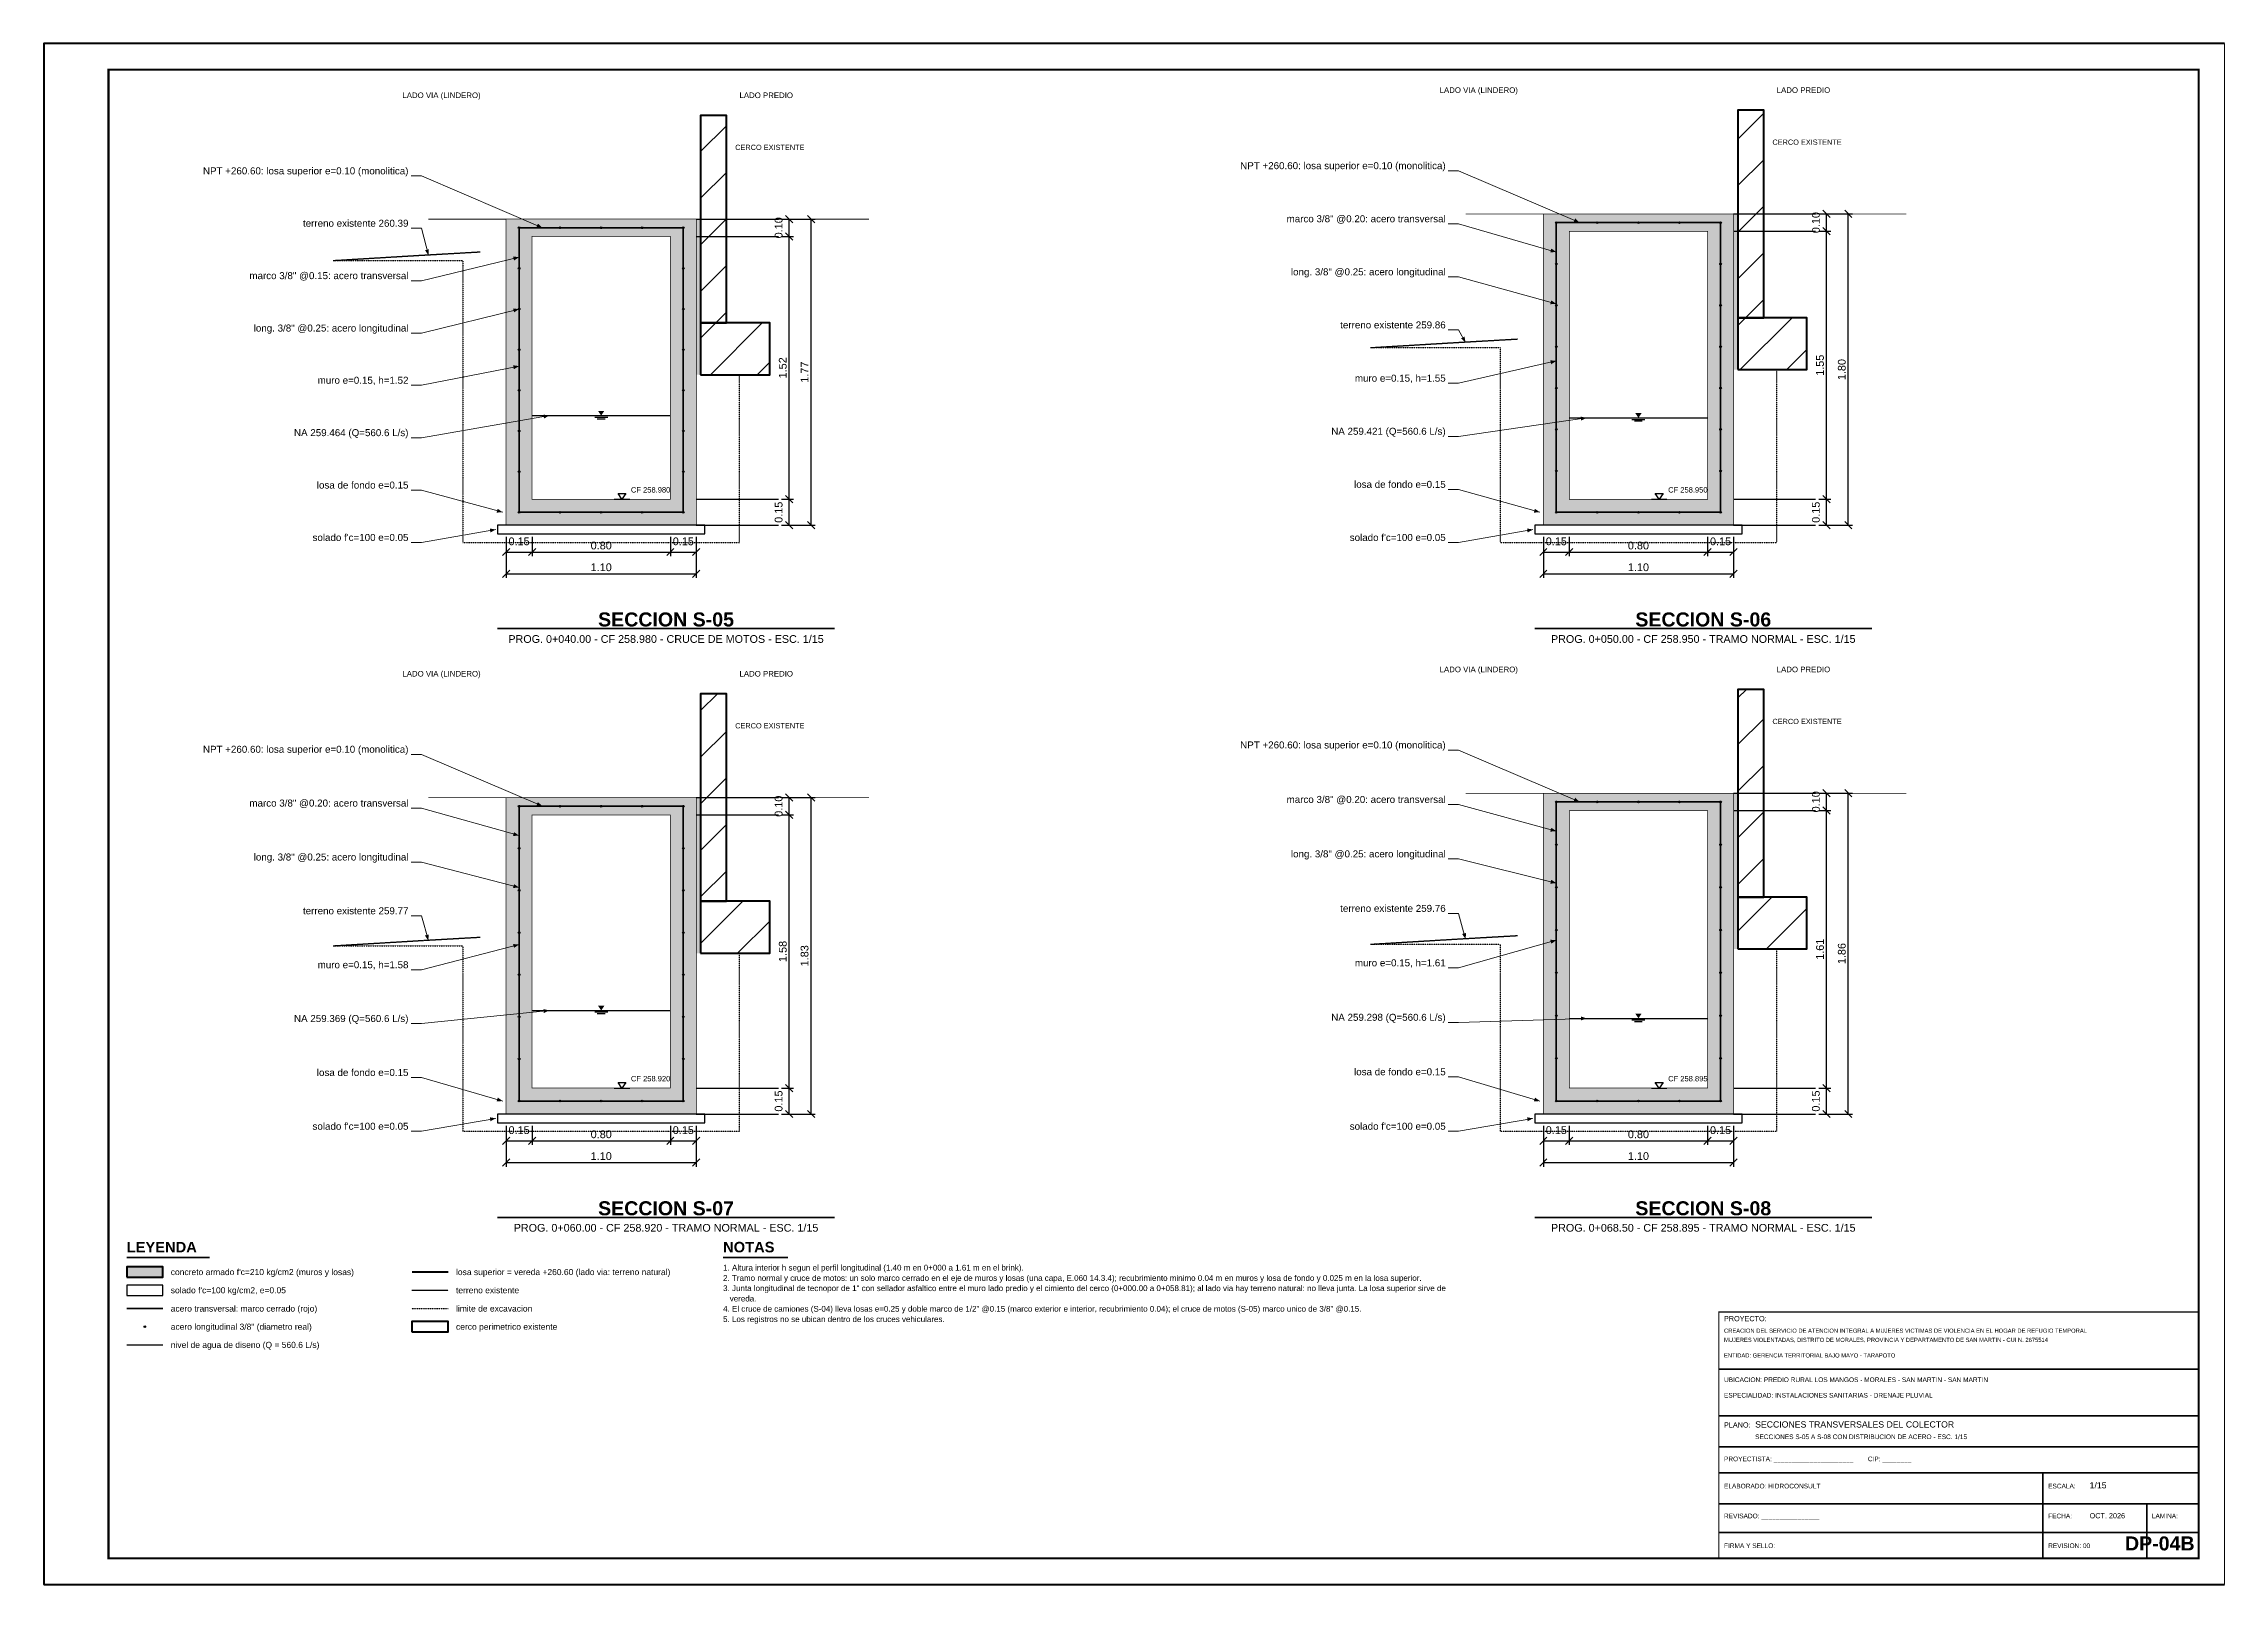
# Paper-space layout 'DP-04B' of a CAD drawing. Header units: metres, sheet in millimetres. Extents: x 0 to 841, y 0 to 594.
# The model-space entities are those that its viewports show. They can reach past a viewport. Long polylines and large blocks are cut down to what shows.
import ezdxf
from ezdxf.enums import TextEntityAlignment as Align

# ---------------------------------------------------------------- set-up
doc = ezdxf.new("R2010")
doc.units = ezdxf.units.M
doc.header["$LTSCALE"] = 0.25
doc.linetypes.add('DASHED', pattern=[1.524, 1.27, -0.254])
doc.linetypes.add('HIDDEN', pattern=[0.375, 0.25, -0.125])
for name, color, linetype, lineweight in [('ACERO', 1, 'CONTINUOUS', 35), ('AGUA', 150, 'DASHED', 25), ('CERCO', 14, 'CONTINUOUS', 40), ('CONCRETO', 250, 'CONTINUOUS', 50), ('COTAS', 94, 'CONTINUOUS', 18), ('LLAMADAS', 30, 'CONTINUOUS', 18), ('MARCO', 7, 'CONTINUOUS', 50), ('ROTULO', 7, 'CONTINUOUS', 35), ('TERRENO', 7, 'CONTINUOUS', 30), ('TITULOS', 160, 'CONTINUOUS', 35)]:
    doc.layers.add(name, color=color, linetype=linetype, lineweight=lineweight)
for name, color, linetype in [('ACERO-PUNTOS', 5, 'CONTINUOUS'), ('AGUA-SIMBOLO', 150, 'CONTINUOUS'), ('EXCAVACION', 8, 'HIDDEN'), ('GUITARRA', 8, 'CONTINUOUS'), ('JUNTAS', 8, 'DASHED'), ('LEYENDA', 7, 'CONTINUOUS'), ('NIVELES', 7, 'CONTINUOUS'), ('ROTULO-TEXTO', 7, 'CONTINUOUS'), ('SOLADO', 8, 'CONTINUOUS'), ('TERRENO-ACHURADO', 8, 'CONTINUOUS'), ('TERRENO-EXISTENTE', 8, 'DASHED'), ('TEXTOS', 7, 'CONTINUOUS'), ('TEXTOS-NOTAS', 7, 'CONTINUOUS')]:
    doc.layers.add(name, color=color, linetype=linetype)
doc.layers.add('CONCRETO-ACHURADO', color=8, linetype='CONTINUOUS', true_color=0xe2e2e2)
doc.styles.get("Standard").update_dxf_attribs({"font": 'arial.ttf'})
doc.styles.add('TITULOS', font='arialbd.ttf')
doc.dimstyles.new('COT-15', dxfattribs={"dimscale": 0.015, "dimtxt": 3, "dimasz": 2.2, "dimexe": 1.6, "dimexo": 1.2, "dimgap": 1, "dimtad": 1, "dimzin": 0, "dimdsep": 46, "dimtxsty": 'Standard', "dimtsz": 1.4, "dimcen": 2.5, "dimclrd": 256, "dimclre": 256, "dimclrt": 7, "dimazin": 3, "dimtfac": 1, "dimtmove": 0, "dimatfit": 3})

# ---------------------------------------------------------------- blocks, each defined once
blk = doc.blocks.new('ACERO-38')
at = {"layer": 'ACERO-PUNTOS'}
h = blk.add_hatch(color=5, dxfattribs=at)
h.dxf.hatch_style = 1
h.paths.add_polyline_path([(-0.00475, 0, 1), (0.00475, 0, 1)])
at = {"layer": 'ACERO-PUNTOS', "color": 5}
blk.add_circle((0, 0), 0.00475, dxfattribs=at)
blk = doc.blocks.new('SIMB-AGUA')
at = {"layer": 'AGUA-SIMBOLO'}
for p, q in [((-2.5, -0.6), (2.5, -0.6)), ((-1.5, -1.2), (1.5, -1.2))]:
    blk.add_line(p, q, dxfattribs=at)
blk.add_solid([(0, 0), (-1.2, 1.8), (1.2, 1.8)], dxfattribs=at)
blk = doc.blocks.new('SIMB-NIVEL')
at = {"layer": 'NIVELES'}
blk.add_line((-3, 0), (3, 0), dxfattribs=at)
blk.add_lwpolyline([(0, 0), (-1.5, 2.2), (1.5, 2.2)], close=True, dxfattribs=at)
blk = doc.blocks.new('_OBLIQUE')
at = {"color": 0, "linetype": 'BYBLOCK'}
blk.add_line((-0.5, -0.5), (0.5, 0.5), dxfattribs=at)
blk = doc.blocks.new('*D93')
for p, q in [((349081.248, 9281644.3655), (349081.317, 9281644.3655)), ((349081.293, 9281644.2655), (349081.293, 9281644.3655)), ((349081.248, 9281644.2655), (349081.317, 9281644.2655))]:
    blk.add_line(p, q)
at = {"layer": 'Defpoints'}
for p in [(349081.23, 9281644.3655), (349081.23, 9281644.2655), (349081.293, 9281644.2655)]:
    blk.add_point(p, dxfattribs=at)
at = {"layer": 'COTAS', "xscale": 0.041999999999999996, "yscale": 0.041999999999999996, "rotation": 90}
for p in [(349081.293, 9281644.3655), (349081.293, 9281644.2655)]:
    blk.add_blockref('_OBLIQUE', p, dxfattribs=at)
at = {"layer": 'COTAS', "color": 7, "insert": (349081.2315, 9281644.3155), "char_height": 0.045, "attachment_point": 5, "rotation": 90}
blk.add_mtext('0.10', dxfattribs=at)

msp = doc.modelspace()

# ---------------------------------------------------------------- hatches: boundary and pattern name
at = {"layer": 'CONCRETO-ACHURADO', "true_color": 0xe2e2e2}
h = msp.add_hatch(color=7, dxfattribs=at)
h.dxf.hatch_style = 1
h.paths.add_polyline_path([(349073.655, 9281647.585), (349074.755, 9281647.585), (349074.755, 9281647.685), (349073.655, 9281647.685)])
h = msp.add_hatch(color=7, dxfattribs=at)
h.dxf.hatch_style = 1
h.paths.add_polyline_path([(349079.655, 9281647.615), (349080.755, 9281647.615), (349080.755, 9281647.715), (349079.655, 9281647.715)])
h = msp.add_hatch(color=7, dxfattribs=at)
h.dxf.hatch_style = 1
h.paths.add_polyline_path([(349079.655, 9281646.065), (349079.805, 9281646.065), (349079.805, 9281647.615), (349079.655, 9281647.615)])
h = msp.add_hatch(color=7, dxfattribs=at)
h.dxf.hatch_style = 1
h.paths.add_polyline_path([(349080.605, 9281646.065), (349080.755, 9281646.065), (349080.755, 9281647.615), (349080.605, 9281647.615)])
h = msp.add_hatch(color=7, dxfattribs=at)
h.dxf.hatch_style = 1
h.paths.add_polyline_path([(349073.655, 9281646.065), (349073.805, 9281646.065), (349073.805, 9281647.585), (349073.655, 9281647.585)])
h = msp.add_hatch(color=7, dxfattribs=at)
h.dxf.hatch_style = 1
h.paths.add_polyline_path([(349074.605, 9281646.065), (349074.755, 9281646.065), (349074.755, 9281647.585), (349074.605, 9281647.585)])
h = msp.add_hatch(color=7, dxfattribs=at)
h.dxf.hatch_style = 1
h.paths.add_polyline_path([(349073.655, 9281645.915), (349074.755, 9281645.915), (349074.755, 9281646.065), (349073.655, 9281646.065)])
h = msp.add_hatch(color=7, dxfattribs=at)
h.dxf.hatch_style = 1
h.paths.add_polyline_path([(349079.655, 9281645.915), (349080.755, 9281645.915), (349080.755, 9281646.065), (349079.655, 9281646.065)])
h = msp.add_hatch(color=7, dxfattribs=at)
h.dxf.hatch_style = 1
h.paths.add_polyline_path([(349073.655, 9281644.24), (349074.755, 9281644.24), (349074.755, 9281644.34), (349073.655, 9281644.34)])
h = msp.add_hatch(color=7, dxfattribs=at)
h.dxf.hatch_style = 1
h.paths.add_polyline_path([(349079.655, 9281644.265), (349080.755, 9281644.265), (349080.755, 9281644.365), (349079.655, 9281644.365)])
h = msp.add_hatch(color=7, dxfattribs=at)
h.dxf.hatch_style = 1
h.paths.add_polyline_path([(349073.655, 9281642.66), (349073.805, 9281642.66), (349073.805, 9281644.24), (349073.655, 9281644.24)])
h = msp.add_hatch(color=7, dxfattribs=at)
h.dxf.hatch_style = 1
h.paths.add_polyline_path([(349074.605, 9281642.66), (349074.755, 9281642.66), (349074.755, 9281644.24), (349074.605, 9281644.24)])
h = msp.add_hatch(color=7, dxfattribs=at)
h.dxf.hatch_style = 1
h.paths.add_polyline_path([(349079.655, 9281642.66), (349079.805, 9281642.66), (349079.805, 9281644.265), (349079.655, 9281644.265)])
h = msp.add_hatch(color=7, dxfattribs=at)
h.dxf.hatch_style = 1
h.paths.add_polyline_path([(349080.605, 9281642.66), (349080.755, 9281642.66), (349080.755, 9281644.265), (349080.605, 9281644.265)])
h = msp.add_hatch(color=7, dxfattribs=at)
h.dxf.hatch_style = 1
h.paths.add_polyline_path([(349073.655, 9281642.51), (349074.755, 9281642.51), (349074.755, 9281642.66), (349073.655, 9281642.66)])
h = msp.add_hatch(color=7, dxfattribs=at)
h.dxf.hatch_style = 1
h.paths.add_polyline_path([(349079.655, 9281642.51), (349080.755, 9281642.51), (349080.755, 9281642.66), (349079.655, 9281642.66)])
h = msp.add_hatch(color=7, dxfattribs=at)
h.dxf.hatch_style = 1
h.paths.add_polyline_path([(349071.46, 9281641.566), (349071.67, 9281641.566), (349071.67, 9281641.626), (349071.46, 9281641.626)])
at = {"layer": 'JUNTAS'}
h = msp.add_hatch(color=7, dxfattribs=at)
h.dxf.hatch_style = 1
h.paths.add_polyline_path([(349074.755, 9281646.785), (349074.78, 9281646.785), (349074.78, 9281647.685), (349074.755, 9281647.685)])
h = msp.add_hatch(color=7, dxfattribs=at)
h.dxf.hatch_style = 1
h.paths.add_polyline_path([(349080.755, 9281646.815), (349080.78, 9281646.815), (349080.78, 9281647.715), (349080.755, 9281647.715)])
h = msp.add_hatch(color=7, dxfattribs=at)
h.dxf.hatch_style = 1
h.paths.add_polyline_path([(349074.755, 9281643.44), (349074.78, 9281643.44), (349074.78, 9281644.34), (349074.755, 9281644.34)])
h = msp.add_hatch(color=7, dxfattribs=at)
h.dxf.hatch_style = 1
h.paths.add_polyline_path([(349080.755, 9281643.465), (349080.78, 9281643.465), (349080.78, 9281644.365), (349080.755, 9281644.365)])
at = {"layer": 'TERRENO-ACHURADO'}
h = msp.add_hatch(dxfattribs=at)
h.set_pattern_fill('ANSI31', scale=0.06)
h.paths.add_polyline_path([(349074.78, 9281647.085), (349074.93, 9281647.085), (349074.93, 9281648.285), (349074.78, 9281648.285)])
h = msp.add_hatch(dxfattribs=at)
h.set_pattern_fill('ANSI31', scale=0.06)
h.paths.add_polyline_path([(349080.78, 9281647.115), (349080.93, 9281647.115), (349080.93, 9281648.315), (349080.78, 9281648.315)])
h = msp.add_hatch(dxfattribs=at)
h.set_pattern_fill('ANSI31', scale=0.06)
h.paths.add_polyline_path([(349080.78, 9281646.815), (349081.18, 9281646.815), (349081.18, 9281647.115), (349080.78, 9281647.115)])
h = msp.add_hatch(dxfattribs=at)
h.set_pattern_fill('ANSI31', scale=0.06)
h.paths.add_polyline_path([(349074.78, 9281646.785), (349075.18, 9281646.785), (349075.18, 9281647.085), (349074.78, 9281647.085)])
h = msp.add_hatch(dxfattribs=at)
h.set_pattern_fill('ANSI31', scale=0.06)
h.paths.add_polyline_path([(349080.78, 9281643.765), (349080.93, 9281643.765), (349080.93, 9281644.965), (349080.78, 9281644.965)])
h = msp.add_hatch(dxfattribs=at)
h.set_pattern_fill('ANSI31', scale=0.06)
h.paths.add_polyline_path([(349074.78, 9281643.74), (349074.93, 9281643.74), (349074.93, 9281644.94), (349074.78, 9281644.94)])
h = msp.add_hatch(dxfattribs=at)
h.set_pattern_fill('ANSI31', scale=0.06)
h.paths.add_polyline_path([(349074.78, 9281643.44), (349075.18, 9281643.44), (349075.18, 9281643.74), (349074.78, 9281643.74)])
h = msp.add_hatch(dxfattribs=at)
h.set_pattern_fill('ANSI31', scale=0.06)
h.paths.add_polyline_path([(349080.78, 9281643.465), (349081.18, 9281643.465), (349081.18, 9281643.765), (349080.78, 9281643.765)])

# ---------------------------------------------------------------- linework, layer by layer
at = {"layer": 'ACERO'}
for points in [[(349073.73, 9281645.99), (349074.68, 9281645.99), (349074.68, 9281647.635), (349073.73, 9281647.635)], [(349079.73, 9281645.99), (349080.68, 9281645.99), (349080.68, 9281647.665), (349079.73, 9281647.665)], [(349073.73, 9281642.585), (349074.68, 9281642.585), (349074.68, 9281644.29), (349073.73, 9281644.29)], [(349079.73, 9281642.585), (349080.68, 9281642.585), (349080.68, 9281644.315), (349079.73, 9281644.315)]]:
    msp.add_lwpolyline(points, close=True, dxfattribs=at)
at = {"layer": 'ACERO', "const_width": 0.0105}
msp.add_lwpolyline([(349071.46, 9281641.385), (349071.67, 9281641.385)], dxfattribs=at)
at = {"layer": 'AGUA'}
for p, q in [((349073.805, 9281646.549), (349074.605, 9281646.549)), ((349079.805, 9281646.536), (349080.605, 9281646.536)), ((349073.805, 9281643.109), (349074.605, 9281643.109)), ((349079.805, 9281643.063), (349080.605, 9281643.063)), ((349071.46, 9281641.175), (349071.67, 9281641.175))]:
    msp.add_line(p, q, dxfattribs=at)
at = {"layer": 'CERCO'}
for points in [[(349074.78, 9281647.085), (349074.93, 9281647.085), (349074.93, 9281648.285), (349074.78, 9281648.285)], [(349080.78, 9281647.115), (349080.93, 9281647.115), (349080.93, 9281648.315), (349080.78, 9281648.315)], [(349080.78, 9281646.815), (349081.18, 9281646.815), (349081.18, 9281647.115), (349080.78, 9281647.115)], [(349074.78, 9281646.785), (349075.18, 9281646.785), (349075.18, 9281647.085), (349074.78, 9281647.085)], [(349080.78, 9281643.765), (349080.93, 9281643.765), (349080.93, 9281644.965), (349080.78, 9281644.965)], [(349074.78, 9281643.74), (349074.93, 9281643.74), (349074.93, 9281644.94), (349074.78, 9281644.94)], [(349074.78, 9281643.44), (349075.18, 9281643.44), (349075.18, 9281643.74), (349074.78, 9281643.74)], [(349080.78, 9281643.465), (349081.18, 9281643.465), (349081.18, 9281643.765), (349080.78, 9281643.765)], [(349073.11, 9281641.25), (349073.32, 9281641.25), (349073.32, 9281641.31), (349073.11, 9281641.31)]]:
    msp.add_lwpolyline(points, close=True, dxfattribs=at)
at = {"layer": 'CONCRETO', "const_width": 0.004}
for points in [[(349073.655, 9281645.915), (349074.755, 9281645.915), (349074.755, 9281647.685), (349073.655, 9281647.685)], [(349079.655, 9281645.915), (349080.755, 9281645.915), (349080.755, 9281647.715), (349079.655, 9281647.715)], [(349079.805, 9281646.065), (349080.605, 9281646.065), (349080.605, 9281647.615), (349079.805, 9281647.615)], [(349073.805, 9281646.065), (349074.605, 9281646.065), (349074.605, 9281647.585), (349073.805, 9281647.585)], [(349073.655, 9281642.51), (349074.755, 9281642.51), (349074.755, 9281644.34), (349073.655, 9281644.34)], [(349079.655, 9281642.51), (349080.755, 9281642.51), (349080.755, 9281644.365), (349079.655, 9281644.365)], [(349073.805, 9281642.66), (349074.605, 9281642.66), (349074.605, 9281644.24), (349073.805, 9281644.24)], [(349079.805, 9281642.66), (349080.605, 9281642.66), (349080.605, 9281644.265), (349079.805, 9281644.265)]]:
    msp.add_lwpolyline(points, close=True, dxfattribs=at)
at = {"layer": 'CONCRETO'}
msp.add_lwpolyline([(349071.46, 9281641.566), (349071.67, 9281641.566), (349071.67, 9281641.626), (349071.46, 9281641.626)], close=True, dxfattribs=at)
at = {"layer": 'EXCAVACION'}
msp.add_line((349073.11, 9281641.385), (349073.32, 9281641.385), dxfattribs=at)
for points in [[(349072.655, 9281647.446), (349073.405, 9281647.446), (349073.405, 9281645.815), (349075.005, 9281645.815), (349075.005, 9281646.785)], [(349078.655, 9281646.942), (349079.405, 9281646.942), (349079.405, 9281645.815), (349081.005, 9281645.815), (349081.005, 9281646.815)], [(349072.655, 9281643.483), (349073.405, 9281643.483), (349073.405, 9281642.41), (349075.005, 9281642.41), (349075.005, 9281643.44)], [(349078.655, 9281643.492), (349079.405, 9281643.492), (349079.405, 9281642.41), (349081.005, 9281642.41), (349081.005, 9281643.465)]]:
    msp.add_lwpolyline(points, dxfattribs=at)
at = {"layer": 'GUITARRA'}
for p, q in [((349074.755, 9281647.685), (349075.23, 9281647.685)), ((349080.755, 9281647.715), (349081.23, 9281647.715)), ((349080.755, 9281647.615), (349081.23, 9281647.615)), ((349074.755, 9281647.585), (349075.23, 9281647.585)), ((349074.755, 9281646.065), (349075.23, 9281646.065)), ((349080.755, 9281646.065), (349081.23, 9281646.065)), ((349074.755, 9281645.915), (349075.23, 9281645.915)), ((349080.755, 9281645.915), (349081.23, 9281645.915)), ((349074.755, 9281644.34), (349075.23, 9281644.34)), ((349080.755, 9281644.365), (349081.23, 9281644.365)), ((349074.755, 9281644.24), (349075.23, 9281644.24)), ((349080.755, 9281644.265), (349081.23, 9281644.265)), ((349074.755, 9281642.66), (349075.23, 9281642.66)), ((349080.755, 9281642.66), (349081.23, 9281642.66)), ((349074.755, 9281642.51), (349075.23, 9281642.51)), ((349080.755, 9281642.51), (349081.23, 9281642.51))]:
    msp.add_line(p, q, dxfattribs=at)
at = {"layer": 'LLAMADAS'}
for p, q in [((349073.105, 9281647.935), (349073.165, 9281647.935)), ((349073.165, 9281647.935), (349073.865, 9281647.635)), ((349079.105, 9281647.965), (349079.165, 9281647.965)), ((349079.165, 9281647.965), (349079.865, 9281647.665)), ((349073.105, 9281647.632), (349073.165, 9281647.632)), ((349073.165, 9281647.632), (349073.205, 9281647.476)), ((349079.105, 9281647.658), (349079.165, 9281647.658)), ((349079.165, 9281647.658), (349079.73, 9281647.495)), ((349073.165, 9281647.329), (349073.73, 9281647.465)), ((349079.105, 9281647.351), (349079.165, 9281647.351)), ((349079.165, 9281647.351), (349079.73, 9281647.195)), ((349073.105, 9281647.329), (349073.165, 9281647.329)), ((349073.165, 9281647.026), (349073.73, 9281647.165)), ((349073.105, 9281647.026), (349073.165, 9281647.026)), ((349079.105, 9281647.044), (349079.165, 9281647.044)), ((349079.165, 9281647.044), (349079.205, 9281646.972)), ((349079.165, 9281646.736), (349079.73, 9281646.865)), ((349073.105, 9281646.724), (349073.165, 9281646.724)), ((349073.165, 9281646.724), (349073.73, 9281646.835)), ((349079.105, 9281646.736), (349079.165, 9281646.736)), ((349073.165, 9281646.421), (349073.905, 9281646.549)), ((349079.165, 9281646.429), (349079.905, 9281646.536)), ((349073.105, 9281646.421), (349073.165, 9281646.421)), ((349079.105, 9281646.429), (349079.165, 9281646.429)), ((349073.105, 9281646.118), (349073.165, 9281646.118)), ((349073.165, 9281646.118), (349073.635, 9281645.99)), ((349079.105, 9281646.122), (349079.165, 9281646.122)), ((349079.165, 9281646.122), (349079.635, 9281645.99)), ((349073.165, 9281645.815), (349073.595, 9281645.89)), ((349079.165, 9281645.815), (349079.595, 9281645.89)), ((349073.105, 9281645.815), (349073.165, 9281645.815)), ((349079.105, 9281645.815), (349079.165, 9281645.815)), ((349073.105, 9281644.59), (349073.165, 9281644.59)), ((349073.165, 9281644.59), (349073.865, 9281644.29)), ((349079.105, 9281644.615), (349079.165, 9281644.615)), ((349079.165, 9281644.615), (349079.865, 9281644.315)), ((349073.105, 9281644.279), (349073.165, 9281644.279)), ((349073.165, 9281644.279), (349073.73, 9281644.12)), ((349079.105, 9281644.3), (349079.165, 9281644.3)), ((349079.165, 9281644.3), (349079.73, 9281644.146)), ((349073.105, 9281643.967), (349073.165, 9281643.967)), ((349073.165, 9281643.967), (349073.73, 9281643.82)), ((349079.105, 9281643.985), (349079.165, 9281643.985)), ((349079.165, 9281643.985), (349079.73, 9281643.845)), ((349073.105, 9281643.656), (349073.165, 9281643.656)), ((349073.165, 9281643.656), (349073.205, 9281643.513)), ((349079.105, 9281643.67), (349079.165, 9281643.67)), ((349079.165, 9281643.67), (349079.205, 9281643.522)), ((349073.165, 9281643.344), (349073.73, 9281643.49)), ((349079.165, 9281643.355), (349079.73, 9281643.515)), ((349073.105, 9281643.344), (349073.165, 9281643.344)), ((349079.105, 9281643.355), (349079.165, 9281643.355)), ((349073.165, 9281643.033), (349073.905, 9281643.109)), ((349079.165, 9281643.04), (349079.905, 9281643.063)), ((349073.105, 9281643.033), (349073.165, 9281643.033)), ((349079.105, 9281643.04), (349079.165, 9281643.04)), ((349073.105, 9281642.721), (349073.165, 9281642.721)), ((349073.165, 9281642.721), (349073.635, 9281642.585)), ((349079.105, 9281642.725), (349079.165, 9281642.725)), ((349079.165, 9281642.725), (349079.635, 9281642.585)), ((349073.165, 9281642.41), (349073.595, 9281642.485)), ((349079.165, 9281642.41), (349079.595, 9281642.485)), ((349073.105, 9281642.41), (349073.165, 9281642.41)), ((349079.105, 9281642.41), (349079.165, 9281642.41))]:
    msp.add_line(p, q, dxfattribs=at)
for points in [[(349073.865, 9281647.635), (349073.839, 9281647.659), (349073.83, 9281647.637)], [(349079.865, 9281647.665), (349079.839, 9281647.689), (349079.83, 9281647.667)], [(349073.205, 9281647.476), (349073.208, 9281647.511), (349073.186, 9281647.505)], [(349079.73, 9281647.495), (349079.701, 9281647.515), (349079.695, 9281647.493)], [(349073.73, 9281647.465), (349073.695, 9281647.469), (349073.701, 9281647.446)], [(349073.73, 9281647.165), (349073.695, 9281647.168), (349073.701, 9281647.146)], [(349079.73, 9281647.195), (349079.701, 9281647.215), (349079.695, 9281647.193)], [(349079.205, 9281646.972), (349079.199, 9281647.006), (349079.179, 9281646.995)], [(349073.73, 9281646.835), (349073.695, 9281646.84), (349073.7, 9281646.817)], [(349079.73, 9281646.865), (349079.695, 9281646.869), (349079.7, 9281646.846)], [(349073.905, 9281646.549), (349073.871, 9281646.555), (349073.874, 9281646.532)], [(349079.905, 9281646.536), (349079.871, 9281646.543), (349079.874, 9281646.52)], [(349073.635, 9281645.99), (349073.606, 9281646.01), (349073.6, 9281645.988)], [(349079.635, 9281645.99), (349079.606, 9281646.01), (349079.6, 9281645.988)], [(349073.595, 9281645.89), (349073.561, 9281645.896), (349073.564, 9281645.873)], [(349079.595, 9281645.89), (349079.561, 9281645.896), (349079.564, 9281645.873)], [(349079.865, 9281644.315), (349079.839, 9281644.339), (349079.83, 9281644.318)], [(349073.865, 9281644.29), (349073.839, 9281644.314), (349073.83, 9281644.292)], [(349073.73, 9281644.12), (349073.701, 9281644.14), (349073.695, 9281644.118)], [(349079.73, 9281644.146), (349079.701, 9281644.165), (349079.695, 9281644.143)], [(349073.73, 9281643.82), (349073.701, 9281643.839), (349073.695, 9281643.817)], [(349079.73, 9281643.845), (349079.701, 9281643.865), (349079.695, 9281643.842)], [(349073.205, 9281643.513), (349073.207, 9281643.548), (349073.185, 9281643.542)], [(349073.73, 9281643.49), (349073.695, 9281643.493), (349073.701, 9281643.471)], [(349079.205, 9281643.522), (349079.208, 9281643.557), (349079.185, 9281643.551)], [(349079.73, 9281643.515), (349079.695, 9281643.518), (349079.701, 9281643.495)], [(349073.905, 9281643.109), (349073.871, 9281643.117), (349073.873, 9281643.094)], [(349079.905, 9281643.063), (349079.872, 9281643.074), (349079.872, 9281643.051)], [(349073.635, 9281642.585), (349073.607, 9281642.605), (349073.6, 9281642.583)], [(349079.635, 9281642.585), (349079.607, 9281642.605), (349079.6, 9281642.583)], [(349073.595, 9281642.485), (349073.561, 9281642.491), (349073.564, 9281642.468)], [(349079.595, 9281642.485), (349079.561, 9281642.491), (349079.564, 9281642.468)]]:
    msp.add_solid(points, dxfattribs=at)
at = {"layer": 'MARCO'}
msp.add_lwpolyline([(349070.98, 9281639.79), (349083.595, 9281639.79), (349083.595, 9281648.7), (349070.98, 9281648.7)], close=True, dxfattribs=at)
at = {"layer": 'MARCO', "const_width": 0.012}
msp.add_lwpolyline([(349071.355, 9281639.94), (349083.445, 9281639.94), (349083.445, 9281648.55), (349071.355, 9281648.55)], close=True, dxfattribs=at)
at = {"layer": 'ROTULO'}
for p, q in [((349080.67, 9281641.035), (349083.445, 9281641.035)), ((349080.67, 9281640.765), (349083.445, 9281640.765)), ((349080.67, 9281640.585), (349083.445, 9281640.585)), ((349080.67, 9281640.435), (349083.445, 9281640.435)), ((349082.545, 9281640.435), (349082.545, 9281639.94)), ((349080.67, 9281640.255), (349083.445, 9281640.255)), ((349083.145, 9281640.255), (349083.145, 9281639.94)), ((349080.67, 9281640.09), (349083.445, 9281640.09))]:
    msp.add_line(p, q, dxfattribs=at)
at = {"layer": 'ROTULO', "const_width": 0.0075}
msp.add_lwpolyline([(349080.67, 9281639.94), (349083.445, 9281639.94), (349083.445, 9281641.365), (349080.67, 9281641.365)], close=True, dxfattribs=at)
at = {"layer": 'SOLADO'}
for points in [[(349073.605, 9281645.865), (349074.805, 9281645.865), (349074.805, 9281645.915), (349073.605, 9281645.915)], [(349079.605, 9281645.865), (349080.805, 9281645.865), (349080.805, 9281645.915), (349079.605, 9281645.915)], [(349073.605, 9281642.46), (349074.805, 9281642.46), (349074.805, 9281642.51), (349073.605, 9281642.51)], [(349079.605, 9281642.46), (349080.805, 9281642.46), (349080.805, 9281642.51), (349079.605, 9281642.51)], [(349071.46, 9281641.461), (349071.67, 9281641.461), (349071.67, 9281641.521), (349071.46, 9281641.521)]]:
    msp.add_lwpolyline(points, close=True, dxfattribs=at)
at = {"layer": 'TERRENO'}
for points, const_width in [([(349073.205, 9281647.685), (349073.655, 9281647.685)], 0.0045), ([(349074.755, 9281647.685), (349075.755, 9281647.685)], 0.0045), ([(349079.205, 9281647.715), (349079.655, 9281647.715)], 0.0045), ([(349080.755, 9281647.715), (349081.755, 9281647.715)], 0.0045), ([(349073.205, 9281644.34), (349073.655, 9281644.34)], 0.0045), ([(349074.755, 9281644.34), (349075.755, 9281644.34)], 0.0045), ([(349079.205, 9281644.365), (349079.655, 9281644.365)], 0.0045), ([(349080.755, 9281644.365), (349081.755, 9281644.365)], 0.0045), ([(349073.11, 9281641.596), (349073.32, 9281641.596)], 0.0105)]:
    msp.add_lwpolyline(points, dxfattribs=dict(at, const_width=const_width))
at = {"layer": 'TERRENO-EXISTENTE'}
msp.add_line((349073.11, 9281641.491), (349073.32, 9281641.491), dxfattribs=at)
for points in [[(349072.655, 9281647.446), (349073.155, 9281647.476), (349073.505, 9281647.496)], [(349078.655, 9281646.942), (349079.155, 9281646.972), (349079.505, 9281646.992)], [(349072.655, 9281643.483), (349073.155, 9281643.513), (349073.505, 9281643.533)], [(349078.655, 9281643.492), (349079.155, 9281643.522), (349079.505, 9281643.542)]]:
    msp.add_lwpolyline(points, dxfattribs=at)
at = {"layer": 'TITULOS'}
for p, q in [((349073.605, 9281645.317), (349075.555, 9281645.317)), ((349079.605, 9281645.317), (349081.555, 9281645.317)), ((349073.605, 9281641.912), (349075.555, 9281641.912)), ((349079.605, 9281641.912), (349081.555, 9281641.912)), ((349071.46, 9281641.68), (349071.94, 9281641.68)), ((349074.91, 9281641.68), (349075.285, 9281641.68))]:
    msp.add_line(p, q, dxfattribs=at)

# ---------------------------------------------------------------- block references
for p in [(349073.73, 9281647.635), (349073.967, 9281647.635), (349074.205, 9281647.635), (349074.442, 9281647.635), (349074.68, 9281647.635), (349079.73, 9281647.665), (349079.967, 9281647.665), (349080.205, 9281647.665), (349080.442, 9281647.665), (349080.68, 9281647.665), (349073.73, 9281647.4), (349074.68, 9281647.4), (349079.73, 9281647.426), (349080.68, 9281647.426), (349073.73, 9281647.165), (349074.68, 9281647.165), (349079.73, 9281647.186), (349080.68, 9281647.186), (349073.73, 9281646.93), (349074.68, 9281646.93), (349079.73, 9281646.947), (349080.68, 9281646.947), (349073.73, 9281646.695), (349074.68, 9281646.695), (349079.73, 9281646.708), (349080.68, 9281646.708), (349073.73, 9281646.46), (349074.68, 9281646.46), (349079.73, 9281646.469), (349080.68, 9281646.469), (349073.73, 9281646.225), (349074.68, 9281646.225), (349079.73, 9281646.229), (349080.68, 9281646.229), (349073.73, 9281645.99), (349073.967, 9281645.99), (349074.205, 9281645.99), (349074.442, 9281645.99), (349074.68, 9281645.99), (349079.73, 9281645.99), (349079.967, 9281645.99), (349080.205, 9281645.99), (349080.442, 9281645.99), (349080.68, 9281645.99), (349079.73, 9281644.315), (349079.967, 9281644.315), (349080.205, 9281644.315), (349080.442, 9281644.315), (349080.68, 9281644.315), (349073.73, 9281644.29), (349073.967, 9281644.29), (349074.205, 9281644.29), (349074.442, 9281644.29), (349074.68, 9281644.29), (349079.73, 9281644.068), (349080.68, 9281644.068), (349073.73, 9281644.046), (349074.68, 9281644.046), (349079.73, 9281643.821), (349080.68, 9281643.821), (349073.73, 9281643.803), (349074.68, 9281643.803), (349073.73, 9281643.559), (349074.68, 9281643.559), (349079.73, 9281643.574), (349080.68, 9281643.574), (349073.73, 9281643.316), (349074.68, 9281643.316), (349079.73, 9281643.327), (349080.68, 9281643.327), (349073.73, 9281643.072), (349074.68, 9281643.072), (349079.73, 9281643.079), (349080.68, 9281643.079), (349073.73, 9281642.829), (349074.68, 9281642.829), (349079.73, 9281642.832), (349080.68, 9281642.832), (349073.73, 9281642.585), (349073.967, 9281642.585), (349074.205, 9281642.585), (349074.442, 9281642.585), (349074.68, 9281642.585), (349079.73, 9281642.585), (349079.967, 9281642.585), (349080.205, 9281642.585), (349080.442, 9281642.585), (349080.68, 9281642.585)]:
    msp.add_blockref('ACERO-38', p)
at = {"xscale": 0.015, "yscale": 0.015}
for p in [(349074.205, 9281646.549), (349080.205, 9281646.536), (349074.205, 9281643.109), (349080.205, 9281643.063)]:
    msp.add_blockref('SIMB-AGUA', p, dxfattribs=at)
at = {"layer": 'ACERO-PUNTOS'}
msp.add_blockref('ACERO-38', (349071.565, 9281641.28), dxfattribs=at)
at = {"layer": 'NIVELES', "xscale": 0.015, "yscale": 0.015}
for p in [(349074.325, 9281646.065), (349080.325, 9281646.065), (349074.325, 9281642.66), (349080.325, 9281642.66)]:
    msp.add_blockref('SIMB-NIVEL', p, dxfattribs=at)

# ---------------------------------------------------------------- texts
at = {"layer": 'LEYENDA'}
for s, p in [("concreto armado f'c=210 kg/cm2 (muros y losas)", (349071.715, 9281641.596)), ('losa superior = vereda +260.60 (lado via: terreno natural)', (349073.365, 9281641.596)), ("solado f'c=100 kg/cm2, e=0.05", (349071.715, 9281641.491)), ('terreno existente', (349073.365, 9281641.491)), ('acero transversal: marco cerrado (rojo)', (349071.715, 9281641.385)), ('acero longitudinal 3/8" (diametro real)', (349071.715, 9281641.28)), ('cerco perimetrico existente', (349073.365, 9281641.28)), ('limite de excavacion', (349073.365, 9281641.385)), ('nivel de agua de diseno (Q = 560.6 L/s)', (349071.715, 9281641.175))]:
    msp.add_text(s, height=0.0351, dxfattribs=at).set_placement(p, align=Align.MIDDLE_LEFT)
at = {"layer": 'NIVELES'}
for s, p in [('CF 258.980', (349074.377, 9281646.104)), ('CF 258.950', (349080.377, 9281646.104)), ('CF 258.920', (349074.377, 9281642.699)), ('CF 258.895', (349080.377, 9281642.699))]:
    msp.add_text(s, height=0.0312, dxfattribs=at).set_placement(p)
at = {"layer": 'ROTULO-TEXTO'}
for s, height, p in [('PROYECTO:', 0.03, (349080.7, 9281641.312)), ('CREACION DEL SERVICIO DE ATENCION INTEGRAL A MUJERES VICTIMAS DE VIOLENCIA EN EL HOGAR DE REFUGIO TEMPORAL', 0.024, (349080.7, 9281641.245)), ('MUJERES VIOLENTADAS, DISTRITO DE MORALES, PROVINCIA Y DEPARTAMENTO DE SAN MARTIN - CUI N. 2675514', 0.024, (349080.7, 9281641.192)), ('ENTIDAD: GERENCIA TERRITORIAL BAJO MAYO - TARAPOTO', 0.024, (349080.7, 9281641.102)), ('UBICACION: PREDIO RURAL LOS MANGOS - MORALES - SAN MARTIN - SAN MARTIN', 0.027, (349080.7, 9281640.96)), ('ESPECIALIDAD: INSTALACIONES SANITARIAS - DRENAJE PLUVIAL', 0.027, (349080.7, 9281640.87)), ('PLANO:', 0.03, (349080.7, 9281640.697)), ('SECCIONES TRANSVERSALES DEL COLECTOR', 0.036, (349080.88, 9281640.697)), ('SECCIONES S-05 A S-08 CON DISTRIBUCION DE ACERO - ESC. 1/15', 0.027, (349080.88, 9281640.63)), ('PROYECTISTA: ______________________        CIP: ________', 0.027, (349080.7, 9281640.502)), ('ELABORADO: HIDROCONSULT', 0.027, (349080.7, 9281640.345)), ('ESCALA:', 0.027, (349082.575, 9281640.345)), ('1/15', 0.036, (349082.815, 9281640.345)), ('REVISADO: ________________', 0.027, (349080.7, 9281640.172)), ('FECHA:', 0.027, (349082.575, 9281640.172)), ('OCT. 2026', 0.03, (349082.815, 9281640.172)), ('LAMINA:', 0.027, (349083.175, 9281640.172)), ('FIRMA Y SELLO:', 0.027, (349080.7, 9281640)), ('REVISION: 00', 0.027, (349082.575, 9281640))]:
    msp.add_text(s, height=height, dxfattribs=at).set_placement(p)
at = {"layer": 'TEXTOS'}
for s, height, p in [('LADO VIA (LINDERO)', 0.0324, (349073.055, 9281648.385)), ('LADO PREDIO', 0.0324, (349075.005, 9281648.385)), ('LADO VIA (LINDERO)', 0.0324, (349079.055, 9281648.415)), ('LADO PREDIO', 0.0324, (349081.005, 9281648.415)), ('CERCO EXISTENTE', 0.03038, (349074.98, 9281648.085)), ('CERCO EXISTENTE', 0.03038, (349080.98, 9281648.115)), ('LADO VIA (LINDERO)', 0.0324, (349073.055, 9281645.04)), ('LADO PREDIO', 0.0324, (349075.005, 9281645.04)), ('LADO VIA (LINDERO)', 0.0324, (349079.055, 9281645.065)), ('LADO PREDIO', 0.0324, (349081.005, 9281645.065)), ('CERCO EXISTENTE', 0.03038, (349074.98, 9281644.74)), ('CERCO EXISTENTE', 0.03038, (349080.98, 9281644.765))]:
    msp.add_text(s, height=height, dxfattribs=at).set_placement(p)
for s, p in [('NPT +260.60: losa superior e=0.10 (monolitica)', (349073.09, 9281647.944)), ('NPT +260.60: losa superior e=0.10 (monolitica)', (349079.09, 9281647.974)), ('terreno existente 260.39', (349073.09, 9281647.641)), ('marco 3/8" @0.20: acero transversal', (349079.09, 9281647.667)), ('marco 3/8" @0.15: acero transversal', (349073.09, 9281647.338)), ('long. 3/8" @0.25: acero longitudinal', (349079.09, 9281647.36)), ('terreno existente 259.86', (349079.09, 9281647.053)), ('long. 3/8" @0.25: acero longitudinal', (349073.09, 9281647.035)), ('muro e=0.15, h=1.52', (349073.09, 9281646.733)), ('muro e=0.15, h=1.55', (349079.09, 9281646.745)), ('NA 259.464 (Q=560.6 L/s)', (349073.09, 9281646.43)), ('NA 259.421 (Q=560.6 L/s)', (349079.09, 9281646.438)), ('losa de fondo e=0.15', (349073.09, 9281646.127)), ('losa de fondo e=0.15', (349079.09, 9281646.131)), ("solado f'c=100 e=0.05", (349073.09, 9281645.824)), ("solado f'c=100 e=0.05", (349079.09, 9281645.824)), ('NPT +260.60: losa superior e=0.10 (monolitica)', (349073.09, 9281644.599)), ('NPT +260.60: losa superior e=0.10 (monolitica)', (349079.09, 9281644.624)), ('marco 3/8" @0.20: acero transversal', (349073.09, 9281644.288)), ('marco 3/8" @0.20: acero transversal', (349079.09, 9281644.309)), ('long. 3/8" @0.25: acero longitudinal', (349073.09, 9281643.976)), ('long. 3/8" @0.25: acero longitudinal', (349079.09, 9281643.994)), ('terreno existente 259.77', (349073.09, 9281643.665)), ('terreno existente 259.76', (349079.09, 9281643.679)), ('muro e=0.15, h=1.58', (349073.09, 9281643.353)), ('muro e=0.15, h=1.61', (349079.09, 9281643.364)), ('NA 259.369 (Q=560.6 L/s)', (349073.09, 9281643.042)), ('NA 259.298 (Q=560.6 L/s)', (349079.09, 9281643.049)), ('losa de fondo e=0.15', (349073.09, 9281642.73)), ('losa de fondo e=0.15', (349079.09, 9281642.734)), ("solado f'c=100 e=0.05", (349073.09, 9281642.419)), ("solado f'c=100 e=0.05", (349079.09, 9281642.419))]:
    msp.add_text(s, height=0.0405, dxfattribs=at).set_placement(p, align=Align.RIGHT)
for s, p in [('PROG. 0+040.00 - CF 258.980 - CRUCE DE MOTOS - ESC. 1/15', (349074.58, 9281645.257)), ('PROG. 0+050.00 - CF 258.950 - TRAMO NORMAL - ESC. 1/15', (349080.58, 9281645.257)), ('PROG. 0+060.00 - CF 258.920 - TRAMO NORMAL - ESC. 1/15', (349074.58, 9281641.852)), ('PROG. 0+068.50 - CF 258.895 - TRAMO NORMAL - ESC. 1/15', (349080.58, 9281641.852))]:
    msp.add_text(s, height=0.04455, dxfattribs=at).set_placement(p, align=Align.MIDDLE_CENTER)
at = {"layer": 'TEXTOS-NOTAS'}
for s, height, p in [('2. Tramo normal y cruce de motos: un solo marco cerrado en el eje de muros y losas (una capa, E.060 14.3.4); recubrimiento minimo 0.04 m en muros y losa de fondo y 0.025 m en la losa superior.', 0.03315, (349074.91, 9281641.545)), ('1. Altura interior h segun el perfil longitudinal (1.40 m en 0+000 a 1.61 m en el brink).', 0.03315, (349074.91, 9281641.605)), ('3. Junta longitudinal de tecnopor de 1" con sellador asfaltico entre el muro lado predio y el cimiento del cerco (0+000.00 a 0+058.81); al lado via hay terreno natural: no lleva junta. La losa superior sirve de', 0.03315, (349074.91, 9281641.486)), ('   vereda.', 0.0331, (349074.91, 9281641.426)), ('4. El cruce de camiones (S-04) lleva losas e=0.25 y doble marco de 1/2" @0.15 (marco exterior e interior, recubrimiento 0.04); el cruce de motos (S-05) marco unico de 3/8" @0.15.', 0.03315, (349074.91, 9281641.367)), ('5. Los registros no se ubican dentro de los cruces vehiculares.', 0.03315, (349074.91, 9281641.307))]:
    msp.add_text(s, height=height, dxfattribs=at).set_placement(p)
at = {"layer": 'TITULOS', "style": 'TITULOS'}
for s, p in [('SECCION S-05', (349074.58, 9281645.37)), ('SECCION S-06', (349080.58, 9281645.37)), ('SECCION S-07', (349074.58, 9281641.965)), ('SECCION S-08', (349080.58, 9281641.965))]:
    msp.add_text(s, height=0.081, dxfattribs=at).set_placement(p, align=Align.MIDDLE_CENTER)
for s, p in [('LEYENDA', (349071.46, 9281641.71)), ('NOTAS', (349074.91, 9281641.71))]:
    msp.add_text(s, height=0.0608, dxfattribs=at).set_placement(p)
msp.add_text('DP-04B', height=0.081, dxfattribs=at).set_placement((349083.422, 9281639.962), align=Align.BOTTOM_RIGHT)

# ---------------------------------------------------------------- dimensions: what is measured, and where the dimension line sits
at = {"layer": 'COTAS'}
for base, p1, p2 in [((349081.293, 9281647.615), (349081.23, 9281647.615), (349081.23, 9281647.715)), ((349081.419, 9281645.915), (349081.23, 9281645.915), (349081.23, 9281647.715)), ((349075.293, 9281647.585), (349075.23, 9281647.585), (349075.23, 9281647.685)), ((349075.293, 9281646.065), (349075.23, 9281646.065), (349075.23, 9281647.585)), ((349075.419, 9281645.915), (349075.23, 9281645.915), (349075.23, 9281647.685)), ((349081.293, 9281646.065), (349081.23, 9281646.065), (349081.23, 9281647.615)), ((349075.293, 9281645.915), (349075.23, 9281645.915), (349075.23, 9281646.065)), ((349081.293, 9281645.915), (349081.23, 9281645.915), (349081.23, 9281646.065)), ((349075.293, 9281644.24), (349075.23, 9281644.24), (349075.23, 9281644.34)), ((349075.419, 9281642.51), (349075.23, 9281642.51), (349075.23, 9281644.34)), ((349081.419, 9281642.51), (349081.23, 9281642.51), (349081.23, 9281644.3655)), ((349075.293, 9281642.66), (349075.23, 9281642.66), (349075.23, 9281644.24)), ((349081.293, 9281642.66), (349081.23, 9281642.66), (349081.23, 9281644.2655)), ((349075.293, 9281642.51), (349075.23, 9281642.51), (349075.23, 9281642.66)), ((349081.293, 9281642.51), (349081.23, 9281642.51), (349081.23, 9281642.66))]:
    msp.add_linear_dim(base=base, p1=p1, p2=p2, angle=90, dimstyle='COT-15', dxfattribs=at).render()
for base, p1, p2 in [((349073.655, 9281645.76), (349073.655, 9281645.865), (349073.805, 9281645.865)), ((349073.655, 9281645.634), (349073.655, 9281645.865), (349074.755, 9281645.865)), ((349073.805, 9281645.76), (349073.805, 9281645.865), (349074.605, 9281645.865)), ((349074.605, 9281645.76), (349074.605, 9281645.865), (349074.755, 9281645.865)), ((349079.655, 9281645.76), (349079.655, 9281645.865), (349079.805, 9281645.865)), ((349079.655, 9281645.634), (349079.655, 9281645.865), (349080.755, 9281645.865)), ((349079.805, 9281645.76), (349079.805, 9281645.865), (349080.605, 9281645.865)), ((349080.605, 9281645.76), (349080.605, 9281645.865), (349080.755, 9281645.865)), ((349073.655, 9281642.355), (349073.655, 9281642.46), (349073.805, 9281642.46)), ((349073.655, 9281642.229), (349073.655, 9281642.46), (349074.755, 9281642.46)), ((349073.805, 9281642.355), (349073.805, 9281642.46), (349074.605, 9281642.46)), ((349074.605, 9281642.355), (349074.605, 9281642.46), (349074.755, 9281642.46)), ((349079.655, 9281642.355), (349079.655, 9281642.46), (349079.805, 9281642.46)), ((349079.655, 9281642.229), (349079.655, 9281642.46), (349080.755, 9281642.46)), ((349079.805, 9281642.355), (349079.805, 9281642.46), (349080.605, 9281642.46)), ((349080.605, 9281642.355), (349080.605, 9281642.46), (349080.755, 9281642.46))]:
    msp.add_linear_dim(base=base, p1=p1, p2=p2, dimstyle='COT-15', dxfattribs=at).render()
dim = msp.add_linear_dim(base=(349081.293, 9281644.265), p1=(349081.23, 9281644.265), p2=(349081.23, 9281644.365), angle=90, dimstyle='COT-15', dxfattribs=at)
dim.commit()
dim.dimension.update_dxf_attribs({"geometry": '*D93', "text_midpoint": (349081.231, 9281644.315)})

psp = doc.layouts.new('DP-04B')

# ---------------------------------------------------------------- viewports
at = {"layer": 'MARCO'}
psp.add_viewport(center=(420.5, 297), size=(841, 594), view_center_point=(349077.287, 9281644.245), view_height=8.91, dxfattribs=at)

doc.saveas('drawing.dxf')
